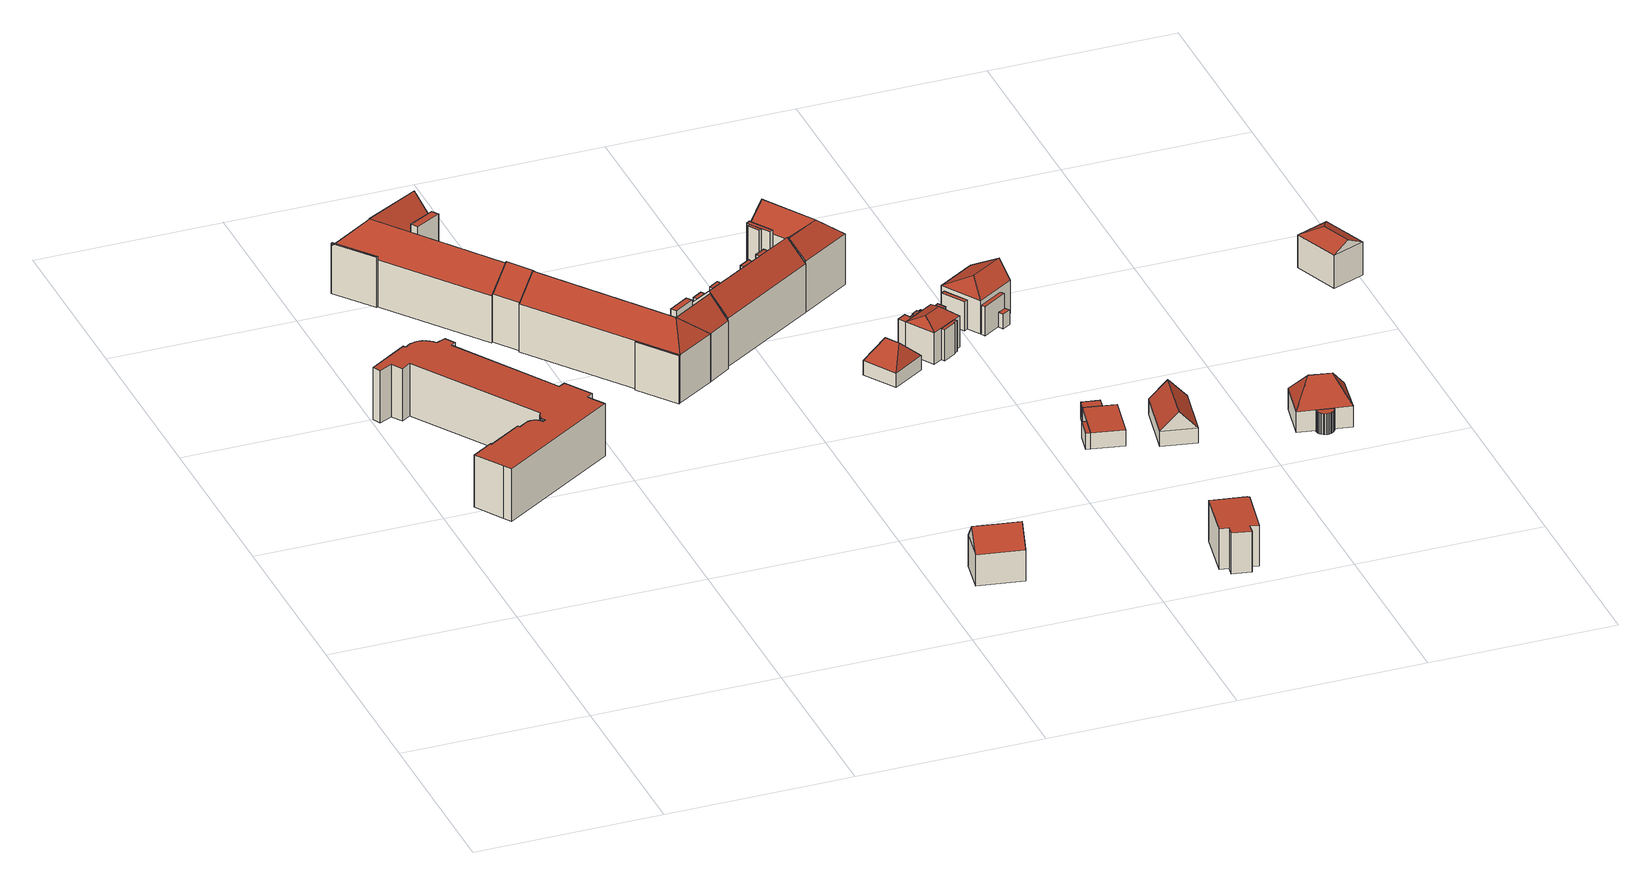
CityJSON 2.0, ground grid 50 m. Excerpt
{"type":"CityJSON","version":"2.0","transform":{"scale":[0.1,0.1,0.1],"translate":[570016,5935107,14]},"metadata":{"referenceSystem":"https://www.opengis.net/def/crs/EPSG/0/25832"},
"CityObjects":{
"building1":{"type":"Building","attributes":{"name":"Wurmsweg","Gemeindeschluessel":"02100123","function":"31001_1010","yearOfConstruction":1983,"roofType":"1000","measuredHeight":14.92,"storeysAboveGround":5},"address":[{"country":"Germany","locality":"Hamburg","thoroughfareNumber":"4","thoroughfareName":"Wurmsweg","postcode":"20535"}],"geometry":[{"type":"Solid","lod":"2","boundaries":[[[[0,1,2,3]],[[4,5,1,0]],[[6,7,5,4]],[[8,9,7,6]],[[10,11,9,8]],[[12,13,11,10]],[[14,15,13,12]],[[16,17,15,14]],[[18,19,17,16]],[[20,21,19,18]],[[22,23,21,20]],[[24,25,23,22]],[[26,27,25,24]],[[28,29,27,26]],[[30,31,29,28]],[[32,33,31,30]],[[34,35,33,32]],[[36,37,35,34]],[[38,39,37,36]],[[40,41,39,38]],[[42,43,41,40]],[[44,45,43,42]],[[46,47,45,44]],[[48,49,47,46]],[[50,51,49,48]],[[52,53,51,50]],[[54,55,53,52]],[[56,57,55,54]],[[58,59,57,56]],[[60,61,59,58]],[[62,63,61,60]],[[64,65,63,62]],[[66,67,65,64]],[[68,69,67,66]],[[70,71,69,68]],[[72,73,71,70]],[[74,75,73,72]],[[76,77,75,74]],[[78,79,77,76]],[[80,81,79,78]],[[82,83,81,80]],[[84,85,83,82]],[[86,87,85,84]],[[88,89,87,86]],[[90,91,89,88]],[[92,93,91,90]],[[94,95,93,92]],[[96,97,95,94]],[[98,99,97,96]],[[100,101,99,98]],[[102,103,101,100]],[[3,2,103,102]],[[100,98,96,94,92,90,88,86,84,82,80,78,76,74,72,70,68,66,64,62,60,58,56,54,52,50,48,46,44,42,40,38,36,34,32,30,28,26,24,22,20,18,16,14,12,10,8,6,4,0,3,102]],[[1,5,7,9,11,13,15,17,19,21,23,25,27,29,31,33,35,37,39,41,43,45,47,49,51,53,55,57,59,61,63,65,67,69,71,73,75,77,79,81,83,85,87,89,91,93,95,97,99,101,103,2]]]],"semantics":{"surfaces":[{"type":"WallSurface"},{"type":"RoofSurface","Flaechenneigung":"90","Flaechenrichtung":"0","Flaechengroesse":"1034.63378807805"},{"type":"GroundSurface"}],"values":[[0,0,0,0,0,0,0,0,0,0,0,0,0,0,0,0,0,0,0,0,0,0,0,0,0,0,0,0,0,0,0,0,0,0,0,0,0,0,0,0,0,0,0,0,0,0,0,0,0,0,0,0,1,2]]}}]},
"building2":{"type":"Building","attributes":{"name":"ChateauneufstraÃe","Gemeindeschluessel":"02100123","function":"31001_1010"},"children":["building2-1","building2-2","building2-3","building2-4","building2-5","building2-6","building2-7","building2-8","building2-9"]},
"building2-1":{"type":"BuildingPart","attributes":{"roofType":"1000","measuredHeight":15.78,"storeysAboveGround":4},"parents":["building2"],"geometry":[{"type":"Solid","lod":"2","boundaries":[[[[104,105,106,107]],[[108,109,105,104]],[[110,111,109,108]],[[107,106,111,110]],[[108,104,107,110]],[[105,109,111,106]]]],"semantics":{"surfaces":[{"type":"WallSurface"},{"type":"RoofSurface","Flaechenneigung":"90","Flaechenrichtung":"0","Flaechengroesse":"17.1906282831902"},{"type":"GroundSurface"}],"values":[[0,0,0,0,1,2]]}}]},
"building2-2":{"type":"BuildingPart","attributes":{"roofType":"5000","measuredHeight":19.56,"storeysAboveGround":4},"parents":["building2"],"geometry":[{"type":"Solid","lod":"2","boundaries":[[[[112,113,109,114]],[[115,116,113,112]],[[117,118,116,115]],[[114,109,118,117]],[[112,119,115]],[[117,120,114]],[[114,120,119,112]],[[115,119,120,117]],[[113,116,118,109]]]],"semantics":{"surfaces":[{"type":"WallSurface"},{"type":"RoofSurface","Flaechenneigung":"-47.4343483769294","Flaechenrichtung":"233.2680106161","Flaechengroesse":"50.129055260155"},{"type":"RoofSurface","Flaechenneigung":"41.8249261424443","Flaechenrichtung":"150.398249791742","Flaechengroesse":"110.983154593228"},{"type":"RoofSurface","Flaechenneigung":"41.8250505051037","Flaechenrichtung":"330.397909876949","Flaechengroesse":"116.628039777355"},{"type":"GroundSurface"}],"values":[[0,0,0,0,1,0,2,3,4]]}}]},
"building2-3":{"type":"BuildingPart","attributes":{"roofType":"5000","measuredHeight":19.67,"storeysAboveGround":4},"parents":["building2"],"geometry":[{"type":"Solid","lod":"2","boundaries":[[[[121,122,123,124]],[[125,126,122,121]],[[127,128,126,125]],[[124,123,128,127]],[[121,129,125]],[[127,130,124]],[[124,130,129,121]],[[125,129,130,127]],[[122,126,128,123]]]],"semantics":{"surfaces":[{"type":"WallSurface"},{"type":"RoofSurface","Flaechenneigung":"42.393264609451","Flaechenrichtung":"147.344198008997","Flaechengroesse":"50.5807859816224"},{"type":"RoofSurface","Flaechenneigung":"46.6269578106","Flaechenrichtung":"53.1253911536909","Flaechengroesse":"386.777953676517"},{"type":"RoofSurface","Flaechenneigung":"46.6216749452126","Flaechenrichtung":"232.796741769838","Flaechengroesse":"382.23848442397"},{"type":"GroundSurface"}],"values":[[0,0,0,0,1,0,2,3,4]]}}]},
"building2-4":{"type":"BuildingPart","attributes":{"roofType":"3100","measuredHeight":19.79,"storeysAboveGround":4},"parents":["building2"],"geometry":[{"type":"Solid","lod":"2","boundaries":[[[[131,132,133,134]],[[135,136,132,131]],[[124,123,136,135]],[[134,133,123,124]],[[131,137,135]],[[124,138,134]],[[134,138,137,131]],[[135,137,138,124]],[[132,136,123,133]]]],"semantics":{"surfaces":[{"type":"WallSurface"},{"type":"RoofSurface","Flaechenneigung":"45.5218486485198","Flaechenrichtung":"232.80490598008","Flaechengroesse":"68.6730892521094"},{"type":"RoofSurface","Flaechenneigung":"45.5210964683813","Flaechenrichtung":"53.1135116945911","Flaechengroesse":"68.6132882270434"},{"type":"GroundSurface"}],"values":[[0,0,0,0,0,0,1,2,3]]}}]},
"building2-5":{"type":"BuildingPart","attributes":{"roofType":"5000","measuredHeight":19.6,"storeysAboveGround":4},"parents":["building2"],"geometry":[{"type":"Solid","lod":"2","boundaries":[[[[139,140,141,142]],[[115,116,140,139]],[[143,136,116,115]],[[142,141,136,143]],[[139,144,115]],[[143,145,142]],[[142,145,144,139]],[[115,144,145,143]],[[140,116,136,141]]]],"semantics":{"surfaces":[{"type":"WallSurface"},{"type":"RoofSurface","Flaechenneigung":"41.6234116296071","Flaechenrichtung":"330.397654327043","Flaechengroesse":"56.2197134634247"},{"type":"RoofSurface","Flaechenneigung":"46.978633980315","Flaechenrichtung":"232.785478470683","Flaechengroesse":"383.974919021699"},{"type":"RoofSurface","Flaechenneigung":"46.9885133432774","Flaechenrichtung":"53.1177690282925","Flaechengroesse":"375.777211734051"},{"type":"GroundSurface"}],"values":[[0,0,0,0,1,0,2,3,4]]}}]},
"building2-6":{"type":"BuildingPart","attributes":{"roofType":"5000","measuredHeight":19.67,"storeysAboveGround":4},"parents":["building2"],"geometry":[{"type":"Solid","lod":"2","boundaries":[[[[121,122,146,147]],[[148,149,122,121]],[[150,151,149,148]],[[147,146,151,150]],[[121,129,148]],[[150,152,147]],[[147,152,129,121]],[[148,129,152,150]],[[122,149,151,146]]]],"semantics":{"surfaces":[{"type":"WallSurface"},{"type":"RoofSurface","Flaechenneigung":"-46.158810548332","Flaechenrichtung":"233.268010616692","Flaechengroesse":"47.4879876227388"},{"type":"RoofSurface","Flaechenneigung":"42.378771888751","Flaechenrichtung":"147.35563935756","Flaechengroesse":"86.7213051112946"},{"type":"RoofSurface","Flaechenneigung":"42.3785274942044","Flaechenrichtung":"327.367449596732","Flaechengroesse":"89.8816156002438"},{"type":"GroundSurface"}],"values":[[0,0,0,0,1,0,2,3,4]]}}]},
"building2-7":{"type":"BuildingPart","attributes":{"roofType":"1000","measuredHeight":14.31,"storeysAboveGround":4},"parents":["building2"],"geometry":[{"type":"Solid","lod":"2","boundaries":[[[[153,154,155,156]],[[157,158,154,153]],[[159,140,158,157]],[[156,155,140,159]],[[157,153,156,159]],[[154,158,140,155]]]],"semantics":{"surfaces":[{"type":"WallSurface"},{"type":"RoofSurface","Flaechenneigung":"90","Flaechenrichtung":"0","Flaechengroesse":"6.60232676175554"},{"type":"GroundSurface"}],"values":[[0,0,0,0,1,2]]}}]},
"building2-8":{"type":"BuildingPart","attributes":{"roofType":"1000","measuredHeight":13.68,"storeysAboveGround":4},"parents":["building2"],"geometry":[{"type":"Solid","lod":"2","boundaries":[[[[160,161,126,125]],[[162,163,161,160]],[[164,165,163,162]],[[125,126,165,164]],[[162,160,125,164]],[[161,163,165,126]]]],"semantics":{"surfaces":[{"type":"WallSurface"},{"type":"RoofSurface","Flaechenneigung":"90","Flaechenrichtung":"0","Flaechengroesse":"6.38553341414445"},{"type":"GroundSurface"}],"values":[[0,0,0,0,1,2]]}}]},
"building2-9":{"type":"BuildingPart","attributes":{"roofType":"1000","measuredHeight":15.84,"storeysAboveGround":4},"parents":["building2"],"geometry":[{"type":"Solid","lod":"2","boundaries":[[[[166,167,168,169]],[[170,171,167,166]],[[172,151,171,170]],[[169,168,151,172]],[[170,166,169,172]],[[167,171,151,168]]]],"semantics":{"surfaces":[{"type":"WallSurface"},{"type":"RoofSurface","Flaechenneigung":"90","Flaechenrichtung":"0","Flaechengroesse":"11.9499581418187"},{"type":"GroundSurface"}],"values":[[0,0,0,0,1,2]]}}]},
"building3":{"type":"Building","attributes":{"name":"Sievekingsallee","Gemeindeschluessel":"02100123","function":"31001_1010","yearOfConstruction":1957,"roofType":"3100","measuredHeight":14.2,"storeysAboveGround":1},"geometry":[{"type":"Solid","lod":"2","boundaries":[[[[173,174,175,176]],[[177,178,174,173]],[[179,180,178,177]],[[176,175,180,179]],[[173,181,177]],[[179,182,176]],[[176,182,181,173]],[[177,181,182,179]],[[174,178,180,175]]]],"semantics":{"surfaces":[{"type":"WallSurface"},{"type":"RoofSurface","Flaechenneigung":"41.9484259475553","Flaechenrichtung":"10.3082470819162","Flaechengroesse":"89.0439274367041"},{"type":"RoofSurface","Flaechenneigung":"41.9482804059703","Flaechenrichtung":"190.305980031407","Flaechengroesse":"89.0432865632907"},{"type":"GroundSurface"}],"values":[[0,0,0,0,0,0,1,2,3]]}}]},
"building4":{"type":"Building","attributes":{"name":"Quellenweg","Gemeindeschluessel":"02100123","function":"31001_1010"},"children":["building4-1","building4-2","building4-3","building4-4","building4-5","building4-6","building4-7","building4-8"]},
"building4-1":{"type":"BuildingPart","attributes":{"roofType":"3100","measuredHeight":19.33,"storeysAboveGround":4},"parents":["building4"],"geometry":[{"type":"Solid","lod":"2","boundaries":[[[[183,184,185,186]],[[187,188,184,183]],[[189,190,188,187]],[[186,185,190,189]],[[183,191,187]],[[189,192,186]],[[186,192,191,183]],[[187,191,192,189]],[[184,188,190,185]]]],"semantics":{"surfaces":[{"type":"WallSurface"},{"type":"RoofSurface","Flaechenneigung":"45.7545717433978","Flaechenrichtung":"327.880426273543","Flaechengroesse":"254.815733179457"},{"type":"RoofSurface","Flaechenneigung":"45.7557249432248","Flaechenrichtung":"147.523682326531","Flaechengroesse":"254.795819481211"},{"type":"GroundSurface"}],"values":[[0,0,0,0,0,0,1,2,3]]}}]},
"building4-2":{"type":"BuildingPart","attributes":{"roofType":"5000","measuredHeight":19.31,"storeysAboveGround":4},"parents":["building4"],"geometry":[{"type":"Solid","lod":"2","boundaries":[[[[193,194,195,196]],[[197,198,194,193]],[[199,188,198,197]],[[196,195,188,199]],[[193,200,197]],[[199,201,196]],[[196,201,200,193]],[[197,200,201,199]],[[194,198,188,195]]]],"semantics":{"surfaces":[{"type":"WallSurface"},{"type":"RoofSurface","Flaechenneigung":"47.3446036416336","Flaechenrichtung":"57.3507753203588","Flaechengroesse":"36.5956053794098"},{"type":"RoofSurface","Flaechenneigung":"46.3270367459868","Flaechenrichtung":"327.362280320937","Flaechengroesse":"96.1128545061996"},{"type":"RoofSurface","Flaechenneigung":"46.3270571059074","Flaechenrichtung":"147.349577859068","Flaechengroesse":"96.1185242552429"},{"type":"GroundSurface"}],"values":[[0,0,0,0,1,0,2,3,4]]}}]},
"building4-3":{"type":"BuildingPart","attributes":{"roofType":"5000","measuredHeight":19.31,"storeysAboveGround":4},"parents":["building4"],"geometry":[{"type":"Solid","lod":"2","boundaries":[[[[193,194,202,203]],[[204,205,194,193]],[[206,207,205,204]],[[203,202,207,206]],[[193,200,204]],[[206,208,203]],[[203,208,200,193]],[[204,200,208,206]],[[194,205,207,202]]]],"semantics":{"surfaces":[{"type":"WallSurface"},{"type":"RoofSurface","Flaechenneigung":"-46.322348211616","Flaechenrichtung":"147.366571208243","Flaechengroesse":"37.219447258933"},{"type":"RoofSurface","Flaechenneigung":"47.3433084413747","Flaechenrichtung":"57.3517989085451","Flaechengroesse":"98.6190229507957"},{"type":"RoofSurface","Flaechenneigung":"47.3433434199525","Flaechenrichtung":"237.353205586799","Flaechengroesse":"98.6023036882801"},{"type":"GroundSurface"}],"values":[[0,0,0,0,1,0,2,3,4]]}}]},
"building4-4":{"type":"BuildingPart","attributes":{"roofType":"1000","measuredHeight":13.76,"storeysAboveGround":4},"parents":["building4"],"geometry":[{"type":"Solid","lod":"2","boundaries":[[[[209,210,211,212]],[[213,214,210,209]],[[215,216,214,213]],[[212,211,216,215]],[[213,209,212,215]],[[210,214,216,211]]]],"semantics":{"surfaces":[{"type":"WallSurface"},{"type":"RoofSurface","Flaechenneigung":"90","Flaechenrichtung":"0","Flaechengroesse":"4.0376325006325"},{"type":"GroundSurface"}],"values":[[0,0,0,0,1,2]]}}]},
"building4-5":{"type":"BuildingPart","attributes":{"roofType":"1000","measuredHeight":13.8,"storeysAboveGround":4},"parents":["building4"],"geometry":[{"type":"Solid","lod":"2","boundaries":[[[[217,218,219,220]],[[221,222,218,217]],[[223,224,222,221]],[[220,219,224,223]],[[221,217,220,223]],[[218,222,224,219]]]],"semantics":{"surfaces":[{"type":"WallSurface"},{"type":"RoofSurface","Flaechenneigung":"90","Flaechenrichtung":"0","Flaechengroesse":"3.89806249822257"},{"type":"GroundSurface"}],"values":[[0,0,0,0,1,2]]}}]},
"building4-6":{"type":"BuildingPart","attributes":{"roofType":"1000","measuredHeight":13.65,"storeysAboveGround":4},"parents":["building4"],"geometry":[{"type":"Solid","lod":"2","boundaries":[[[[225,226,227,228]],[[229,230,226,225]],[[231,232,230,229]],[[228,227,232,231]],[[229,225,228,231]],[[226,230,232,227]]]],"semantics":{"surfaces":[{"type":"WallSurface"},{"type":"RoofSurface","Flaechenneigung":"90","Flaechenrichtung":"0","Flaechengroesse":"3.96143499788135"},{"type":"GroundSurface"}],"values":[[0,0,0,0,1,2]]}}]},
"building4-7":{"type":"BuildingPart","attributes":{"roofType":"1000","measuredHeight":13.77,"storeysAboveGround":4},"parents":["building4"],"geometry":[{"type":"Solid","lod":"2","boundaries":[[[[233,234,235,236]],[[237,238,234,233]],[[239,240,238,237]],[[236,235,240,239]],[[237,233,236,239]],[[234,238,240,235]]]],"semantics":{"surfaces":[{"type":"WallSurface"},{"type":"RoofSurface","Flaechenneigung":"90","Flaechenrichtung":"0","Flaechengroesse":"3.7490988983932"},{"type":"GroundSurface"}],"values":[[0,0,0,0,1,2]]}}]},
"building4-8":{"type":"BuildingPart","attributes":{"roofType":"1000","measuredHeight":15.59,"storeysAboveGround":4},"parents":["building4"],"geometry":[{"type":"Solid","lod":"2","boundaries":[[[[241,207,242,243]],[[244,245,207,241]],[[246,247,245,244]],[[248,249,247,246]],[[250,251,249,248]],[[252,253,251,250]],[[254,255,253,252]],[[248,249,255,254]],[[243,242,249,248]],[[254,252,250,248,246,244,241,243,248]],[[207,245,247,249,251,253,255,249,242]]]],"semantics":{"surfaces":[{"type":"WallSurface"},{"type":"RoofSurface","Flaechenneigung":"90","Flaechenrichtung":"0","Flaechengroesse":"11.4060481685627"},{"type":"GroundSurface"}],"values":[[0,0,0,0,0,0,0,0,0,1,2]]}}]},
"building5":{"type":"Building","attributes":{"name":"Quellenweg","Gemeindeschluessel":"02100123","function":"31001_1010","yearOfConstruction":1978,"roofType":"3200","measuredHeight":9.27,"storeysAboveGround":1},"address":[{"country":"Germany","locality":"Hamburg","thoroughfareNumber":"4","thoroughfareName":"Quellenweg","postcode":"20535"}],"geometry":[{"type":"Solid","lod":"2","boundaries":[[[[256,257,258,259]],[[260,261,257,256]],[[262,263,261,260]],[[259,258,263,262]],[[256,264,260]],[[262,265,259]],[[259,265,264,256]],[[260,264,265,262]],[[257,261,263,258]]]],"semantics":{"surfaces":[{"type":"WallSurface"},{"type":"RoofSurface","Flaechenneigung":"29.4987448532184","Flaechenrichtung":"147.255134230728","Flaechengroesse":"30.302160257066"},{"type":"RoofSurface","Flaechenneigung":"29.4987448607226","Flaechenrichtung":"327.255134257956","Flaechengroesse":"30.3021602575411"},{"type":"RoofSurface","Flaechenneigung":"45.4761452269539","Flaechenrichtung":"57.2606750914341","Flaechengroesse":"52.2796063299953"},{"type":"RoofSurface","Flaechenneigung":"45.4761452171603","Flaechenrichtung":"237.26067510403","Flaechengroesse":"52.2796063284428"},{"type":"GroundSurface"}],"values":[[0,0,0,0,1,2,3,4,5]]}}]},
"building6":{"type":"Building","attributes":{"name":"Sievekingsallee","Gemeindeschluessel":"02100123","function":"31001_1010","yearOfConstruction":1948,"roofType":"1000","measuredHeight":11.55,"storeysAboveGround":2},"address":[{"country":"Germany","locality":"Hamburg","thoroughfareNumber":"80","thoroughfareName":"Sievekingsallee","postcode":"20535"}],"geometry":[{"type":"Solid","lod":"2","boundaries":[[[[266,267,268,269]],[[270,271,267,266]],[[272,273,271,270]],[[274,275,273,272]],[[276,277,275,274]],[[278,279,277,276]],[[280,281,279,278]],[[282,283,281,280]],[[269,268,283,282]],[[280,278,276,274,272,270,266,269,282]],[[267,271,273,275,277,279,281,283,268]]]],"semantics":{"surfaces":[{"type":"WallSurface"},{"type":"RoofSurface","Flaechenneigung":"90","Flaechenrichtung":"0","Flaechengroesse":"152.018142000472"},{"type":"GroundSurface"}],"values":[[0,0,0,0,0,0,0,0,0,1,2]]}}]},
"building7":{"type":"Building","attributes":{"name":"Quellenweg","Gemeindeschluessel":"02100123","function":"31001_1010"},"children":["building7-1","building7-2","building7-3","building7-4"]},
"building7-1":{"type":"BuildingPart","attributes":{"roofType":"3200","measuredHeight":11.08,"storeysAboveGround":2},"parents":["building7"],"geometry":[{"type":"Solid","lod":"2","boundaries":[[[[284,285,286,287]],[[288,289,285,284]],[[290,291,289,288]],[[287,286,291,290]],[[284,292,288]],[[290,293,287]],[[287,293,292,284]],[[288,292,293,290]],[[285,289,291,286]]]],"semantics":{"surfaces":[{"type":"WallSurface"},{"type":"RoofSurface","Flaechenneigung":"48.1172579004708","Flaechenrichtung":"238.010561000316","Flaechengroesse":"14.5813490715471"},{"type":"RoofSurface","Flaechenneigung":"48.1178436906875","Flaechenrichtung":"58.0110739892156","Flaechengroesse":"14.5872795170194"},{"type":"RoofSurface","Flaechenneigung":"63.5874476562769","Flaechenrichtung":"148.012971117734","Flaechengroesse":"38.8452233771349"},{"type":"RoofSurface","Flaechenneigung":"63.5871719105211","Flaechenrichtung":"327.999843289465","Flaechengroesse":"38.8454194927789"},{"type":"GroundSurface"}],"values":[[0,0,0,0,1,2,3,4,5]]}}]},
"building7-2":{"type":"BuildingPart","attributes":{"roofType":"1000","measuredHeight":8.88,"storeysAboveGround":2},"parents":["building7"],"geometry":[{"type":"Solid","lod":"2","boundaries":[[[[294,295,296,297]],[[298,299,295,294]],[[300,301,299,298]],[[297,296,301,300]],[[298,294,297,300]],[[295,299,301,296]]]],"semantics":{"surfaces":[{"type":"WallSurface"},{"type":"RoofSurface","Flaechenneigung":"90","Flaechenrichtung":"0","Flaechengroesse":"3.2420889717499"},{"type":"GroundSurface"}],"values":[[0,0,0,0,1,2]]}}]},
"building7-3":{"type":"BuildingPart","attributes":{"roofType":"1000","measuredHeight":8.88,"storeysAboveGround":2},"parents":["building7"],"geometry":[{"type":"Solid","lod":"2","boundaries":[[[[302,303,304,305]],[[306,307,303,302]],[[308,309,307,306]],[[310,311,309,308]],[[312,313,311,310]],[[305,304,313,312]],[[310,308,306,302,305,312]],[[303,307,309,311,313,304]]]],"semantics":{"surfaces":[{"type":"WallSurface"},{"type":"RoofSurface","Flaechenneigung":"90","Flaechenrichtung":"0","Flaechengroesse":"5.58617954089441"},{"type":"GroundSurface"}],"values":[[0,0,0,0,0,0,1,2]]}}]},
"building7-4":{"type":"BuildingPart","attributes":{"roofType":"1000","measuredHeight":8.88,"storeysAboveGround":2},"parents":["building7"],"geometry":[{"type":"Solid","lod":"2","boundaries":[[[[314,315,289,288]],[[316,317,315,314]],[[318,319,317,316]],[[320,321,319,318]],[[322,323,321,320]],[[324,325,323,322]],[[326,327,325,324]],[[328,329,327,326]],[[330,331,329,328]],[[288,289,331,330]],[[328,326,324,322,320,318,316,314,288,330]],[[315,317,319,321,323,325,327,329,331,289]]]],"semantics":{"surfaces":[{"type":"WallSurface"},{"type":"RoofSurface","Flaechenneigung":"90","Flaechenrichtung":"0","Flaechengroesse":"8.95156118875041"},{"type":"GroundSurface"}],"values":[[0,0,0,0,0,0,0,0,0,0,1,2]]}}]},
"building8":{"type":"Building","attributes":{"name":"Sievekingsallee","Gemeindeschluessel":"02100123","function":"31001_1010"},"children":["building8-1","building8-2","building8-3"]},
"building8-1":{"type":"BuildingPart","attributes":{"roofType":"1000","measuredHeight":4.61,"storeysAboveGround":1},"parents":["building8"],"geometry":[{"type":"Solid","lod":"2","boundaries":[[[[332,333,334,335]],[[336,337,333,332]],[[338,339,337,336]],[[335,334,339,338]],[[336,332,335,338]],[[333,337,339,334]]]],"semantics":{"surfaces":[{"type":"WallSurface"},{"type":"RoofSurface","Flaechenneigung":"90","Flaechenrichtung":"0","Flaechengroesse":"13.0051275310227"},{"type":"GroundSurface"}],"values":[[0,0,0,0,1,2]]}}]},
"building8-2":{"type":"BuildingPart","attributes":{"roofType":"1000","measuredHeight":4.61,"storeysAboveGround":1},"parents":["building8"],"geometry":[{"type":"Solid","lod":"2","boundaries":[[[[340,341,342,343]],[[344,345,341,340]],[[336,337,345,344]],[[343,342,337,336]],[[344,340,343,336]],[[341,345,337,342]]]],"semantics":{"surfaces":[{"type":"WallSurface"},{"type":"RoofSurface","Flaechenneigung":"90","Flaechenrichtung":"0","Flaechengroesse":"106.440059621804"},{"type":"GroundSurface"}],"values":[[0,0,0,0,1,2]]}}]},
"building8-3":{"type":"BuildingPart","attributes":{"roofType":"1000","measuredHeight":4.61,"storeysAboveGround":1},"parents":["building8"],"geometry":[{"type":"Solid","lod":"2","boundaries":[[[[346,347,345,344]],[[348,349,347,346]],[[350,351,349,348]],[[344,345,351,350]],[[348,346,344,350]],[[347,349,351,345]]]],"semantics":{"surfaces":[{"type":"WallSurface"},{"type":"RoofSurface","Flaechenneigung":"90","Flaechenrichtung":"0","Flaechengroesse":"7.42042485755369"},{"type":"GroundSurface"}],"values":[[0,0,0,0,1,2]]}}]},
"building9":{"type":"Building","attributes":{"name":"Quellenweg","Gemeindeschluessel":"02100123","function":"31001_1010"},"children":["building9-1","building9-2","building9-3","building9-4","building9-5"]},
"building9-1":{"type":"BuildingPart","attributes":{"roofType":"1000","measuredHeight":8.27,"storeysAboveGround":2},"parents":["building9"],"geometry":[{"type":"Solid","lod":"2","boundaries":[[[[352,353,354,355]],[[356,357,353,352]],[[358,359,357,356]],[[355,354,359,358]],[[356,352,355,358]],[[353,357,359,354]]]],"semantics":{"surfaces":[{"type":"WallSurface"},{"type":"RoofSurface","Flaechenneigung":"90","Flaechenrichtung":"0","Flaechengroesse":"8.3844305736087"},{"type":"GroundSurface"}],"values":[[0,0,0,0,1,2]]}}]},
"building9-2":{"type":"BuildingPart","attributes":{"roofType":"3200","measuredHeight":12.06,"storeysAboveGround":2},"parents":["building9"],"geometry":[{"type":"Solid","lod":"2","boundaries":[[[[360,361,362,363]],[[364,365,361,360]],[[366,367,365,364]],[[363,362,367,366]],[[360,368,364]],[[366,369,363]],[[363,369,368,360]],[[364,368,369,366]],[[361,365,367,362]]]],"semantics":{"surfaces":[{"type":"WallSurface"},{"type":"RoofSurface","Flaechenneigung":"64.5606449100389","Flaechenrichtung":"237.931345991624","Flaechengroesse":"35.5069280893421"},{"type":"RoofSurface","Flaechenneigung":"-55.0208108690989","Flaechenrichtung":"57.3370428768631","Flaechengroesse":"26.5773886832251"},{"type":"RoofSurface","Flaechenneigung":"67.4040575695204","Flaechenrichtung":"147.388295588495","Flaechengroesse":"73.9815392342691"},{"type":"RoofSurface","Flaechenneigung":"67.40419259914","Flaechenrichtung":"327.419610788968","Flaechengroesse":"73.5699125884274"},{"type":"GroundSurface"}],"values":[[0,0,0,0,1,2,3,4,5]]}}]},
"building9-3":{"type":"BuildingPart","attributes":{"roofType":"1000","measuredHeight":8.27,"storeysAboveGround":2},"parents":["building9"],"geometry":[{"type":"Solid","lod":"2","boundaries":[[[[370,361,371,372]],[[373,374,361,370]],[[375,376,374,373]],[[372,371,376,375]],[[373,370,372,375]],[[361,374,376,371]]]],"semantics":{"surfaces":[{"type":"WallSurface"},{"type":"RoofSurface","Flaechenneigung":"90","Flaechenrichtung":"0","Flaechengroesse":"10.713124863602"},{"type":"GroundSurface"}],"values":[[0,0,0,0,1,2]]}}]},
"building9-4":{"type":"BuildingPart","attributes":{"roofType":"1000","measuredHeight":4.26,"storeysAboveGround":2},"parents":["building9"],"geometry":[{"type":"Solid","lod":"2","boundaries":[[[[377,378,376,379]],[[380,381,378,377]],[[382,383,381,380]],[[379,376,383,382]],[[380,377,379,382]],[[378,381,383,376]]]],"semantics":{"surfaces":[{"type":"WallSurface"},{"type":"RoofSurface","Flaechenneigung":"90","Flaechenrichtung":"0","Flaechengroesse":"4.15782762540408"},{"type":"GroundSurface"}],"values":[[0,0,0,0,1,2]]}}]},
"building9-5":{"type":"BuildingPart","attributes":{"roofType":"1000","measuredHeight":8.27,"storeysAboveGround":2},"parents":["building9"],"geometry":[{"type":"Solid","lod":"2","boundaries":[[[[384,385,386,387]],[[388,389,385,384]],[[387,386,389,388]],[[384,387,388]],[[385,389,386]]]],"semantics":{"surfaces":[{"type":"WallSurface"},{"type":"RoofSurface","Flaechenneigung":"90","Flaechenrichtung":"0","Flaechengroesse":"1.40725950077891"},{"type":"GroundSurface"}],"values":[[0,0,0,1,2]]}}]},
"building10":{"type":"Building","attributes":{"name":"Sievekingsallee","Gemeindeschluessel":"02100123","function":"31001_1010","yearOfConstruction":1948,"roofType":"3100","measuredHeight":9.3,"storeysAboveGround":1},"address":[{"country":"Germany","locality":"Hamburg","thoroughfareNumber":"83","thoroughfareName":"Sievekingsallee","postcode":"20535"}],"geometry":[{"type":"Solid","lod":"2","boundaries":[[[[390,391,392,393]],[[394,395,391,390]],[[396,397,395,394]],[[393,392,397,396]],[[390,398,394]],[[396,399,393]],[[393,399,398,390]],[[394,398,399,396]],[[391,395,397,392]]]],"semantics":{"surfaces":[{"type":"WallSurface"},{"type":"RoofSurface","Flaechenneigung":"43.8008965899865","Flaechenrichtung":"100.980676807536","Flaechengroesse":"107.98841928286"},{"type":"RoofSurface","Flaechenneigung":"43.8007934361949","Flaechenrichtung":"280.972047860143","Flaechengroesse":"107.981753545723"},{"type":"GroundSurface"}],"values":[[0,0,0,0,0,0,1,2,3]]}}]},
"building11":{"type":"Building","attributes":{"name":"Sievekingsallee","Gemeindeschluessel":"02100123","function":"31001_1010"},"children":["building11-1","building11-2","building11-3","building11-4"]},
"building11-1":{"type":"BuildingPart","attributes":{"roofType":"3200","measuredHeight":12.42,"storeysAboveGround":1},"parents":["building11"],"geometry":[{"type":"Solid","lod":"2","boundaries":[[[[400,401,402,403]],[[404,405,401,400]],[[406,407,405,404]],[[403,402,407,406]],[[400,408,404]],[[406,409,403]],[[403,409,408,400]],[[404,408,409,406]],[[401,405,407,402]]]],"semantics":{"surfaces":[{"type":"WallSurface"},{"type":"RoofSurface","Flaechenneigung":"31.118044300179","Flaechenrichtung":"100.537333808341","Flaechengroesse":"43.6459661509158"},{"type":"RoofSurface","Flaechenneigung":"31.1181254464241","Flaechenrichtung":"280.483536630625","Flaechengroesse":"43.5286733032251"},{"type":"RoofSurface","Flaechenneigung":"40.6206318590677","Flaechenrichtung":"10.4520135646298","Flaechengroesse":"87.7885563696702"},{"type":"RoofSurface","Flaechenneigung":"40.6205334902307","Flaechenrichtung":"190.538372111533","Flaechengroesse":"87.7423765853225"},{"type":"GroundSurface"}],"values":[[0,0,0,0,1,2,3,4,5]]}}]},
"building11-2":{"type":"BuildingPart","attributes":{"roofType":"1000","measuredHeight":5.86,"storeysAboveGround":1},"parents":["building11"],"geometry":[{"type":"Solid","lod":"2","boundaries":[[[[410,411,412,413]],[[414,415,411,410]],[[416,417,415,414]],[[413,412,417,416]],[[414,410,413,416]],[[411,415,417,412]]]],"semantics":{"surfaces":[{"type":"WallSurface"},{"type":"RoofSurface","Flaechenneigung":"90","Flaechenrichtung":"0","Flaechengroesse":"20.4425013774299"},{"type":"GroundSurface"}],"values":[[0,0,0,0,1,2]]}}]},
"building11-3":{"type":"BuildingPart","attributes":{"roofType":"1000","measuredHeight":5.29,"storeysAboveGround":1},"parents":["building11"],"geometry":[{"type":"Solid","lod":"2","boundaries":[[[[418,419,420,421]],[[422,423,419,418]],[[424,417,423,422]],[[421,420,417,424]],[[422,418,421,424]],[[419,423,417,420]]]],"semantics":{"surfaces":[{"type":"WallSurface"},{"type":"RoofSurface","Flaechenneigung":"90","Flaechenrichtung":"0","Flaechengroesse":"5.36795468363098"},{"type":"GroundSurface"}],"values":[[0,0,0,0,1,2]]}}]},
"building11-4":{"type":"BuildingPart","attributes":{"roofType":"1000","measuredHeight":5.83,"storeysAboveGround":1},"parents":["building11"],"geometry":[{"type":"Solid","lod":"2","boundaries":[[[[425,426,427,428]],[[429,430,426,425]],[[431,432,430,429]],[[433,434,432,431]],[[435,436,434,433]],[[437,438,436,435]],[[439,440,438,437]],[[441,442,440,439]],[[443,444,442,441]],[[445,446,444,443]],[[447,448,446,445]],[[449,450,448,447]],[[451,452,450,449]],[[453,454,452,451]],[[455,456,454,453]],[[457,458,456,455]],[[459,460,458,457]],[[461,462,460,459]],[[428,427,462,461]],[[459,457,455,453,451,449,447,445,443,441,439,437,435,433,431,429,425,428,461]],[[426,430,432,434,436,438,440,442,444,446,448,450,452,454,456,458,460,462,427]]]],"semantics":{"surfaces":[{"type":"WallSurface"},{"type":"RoofSurface","Flaechenneigung":"90","Flaechenrichtung":"0","Flaechengroesse":"8.61605457677719"},{"type":"GroundSurface"}],"values":[[0,0,0,0,0,0,0,0,0,0,0,0,0,0,0,0,0,0,0,1,2]]}}]},
"building12":{"type":"Building","attributes":{"name":"Caspar-Voght-StraÃe","Gemeindeschluessel":"02100123","function":"31001_1010","yearOfConstruction":1968,"roofType":"5000","measuredHeight":11.79,"storeysAboveGround":2},"address":[{"country":"Germany","locality":"Hamburg","thoroughfareNumber":"53","thoroughfareName":"Caspar-Voght-Straße","postcode":"20535"}],"geometry":[{"type":"Solid","lod":"2","boundaries":[[[[463,464,465,466]],[[467,468,464,463]],[[469,470,468,467]],[[466,465,470,469]],[[463,471,467]],[[469,472,466]],[[466,472,471,463]],[[467,471,472,469]],[[464,468,470,465]]]],"semantics":{"surfaces":[{"type":"WallSurface"},{"type":"RoofSurface","Flaechenneigung":"61.2826477219716","Flaechenrichtung":"338.755172202836","Flaechengroesse":"23.4322573977211"},{"type":"RoofSurface","Flaechenneigung":"63.0332979185088","Flaechenrichtung":"248.718841239657","Flaechengroesse":"57.86774426992"},{"type":"RoofSurface","Flaechenneigung":"63.0331587485337","Flaechenrichtung":"68.6918832016195","Flaechengroesse":"57.8415161533717"},{"type":"GroundSurface"}],"values":[[0,0,0,0,1,0,2,3,4]]}}]}
},
"vertices":[
[309,1119,152],[309,1119,3],[311,1116,3],[311,1116,152],[307,1123,152],[307,1123,3],[305,1127,152],[305,1127,3],[305,1131,152],[305,1131,3],[305,1135,152],[305,1135,3],[305,1139,152],[305,1139,3],[307,1143,152],[307,1143,3],[309,1147,152],[309,1147,3],[311,1150,152],[311,1150,3],[97,1483,152],[97,1483,3],[72,1467,152],[72,1467,3],[53,1495,152],[53,1495,3],[18,1477,152],[18,1477,3],[7,1499,152],[7,1499,3],[112,1566,152],[112,1566,3],[116,1560,152],[116,1560,3],[132,1571,152],[132,1571,3],[138,1573,152],[138,1573,3],[145,1575,152],[145,1575,3],[151,1576,152],[151,1576,3],[157,1576,152],[157,1576,3],[164,1574,152],[164,1574,3],[173,1571,152],[173,1571,3],[181,1566,152],[181,1566,3],[188,1560,152],[188,1560,3],[195,1553,152],[195,1553,3],[220,1563,152],[220,1563,3],[237,1536,152],[237,1536,3],[224,1528,152],[224,1528,3],[400,1252,152],[400,1252,3],[417,1262,152],[417,1262,3],[463,1191,152],[463,1191,3],[446,1180,152],[446,1180,3],[475,1135,152],[475,1135,3],[151,928,152],[151,928,3],[138,948,152],[138,948,3],[90,1024,152],[90,1024,3],[146,1060,152],[146,1060,3],[148,1056,152],[148,1056,3],[238,1114,152],[238,1114,3],[242,1108,152],[242,1108,3],[265,1124,152],[265,1124,3],[270,1125,152],[270,1125,3],[275,1126,152],[275,1126,3],[279,1126,152],[279,1126,3],[284,1126,152],[284,1126,3],[289,1124,152],[289,1124,3],[293,1122,152],[293,1122,3],[297,1119,152],[297,1119,3],[301,1115,152],[301,1115,3],[303,1111,152],[303,1111,3],
[330,2081,163],[330,2081,5],[341,2062,5],[341,2062,163],[399,2120,163],[399,2120,5],[410,2101,163],[410,2101,5],
[314,2071,139],[314,2071,5],[399,2120,139],[248,2160,139],[248,2160,5],[345,2215,139],[345,2215,5],[222,2083,201],[372,2167,201],
[840,1367,142],[840,1367,5],[557,1746,5],[557,1746,142],[735,1300,142],[735,1300,5],[454,1667,142],[454,1667,5],[754,1377,202],[505,1707,202],
[410,1733,142],[410,1733,5],[458,1671,5],[458,1671,142],[510,1809,142],[510,1809,5],[460,1771,203],[507,1708,203],
[129,2093,139],[129,2093,5],[406,1730,5],[406,1730,139],[510,1809,139],[222,2082,201],[458,1769,201],
[902,1407,5],[902,1407,142],[774,1455,142],[774,1455,5],[843,1499,142],[843,1499,5],[872,1453,202],
[204,1987,148],[204,1987,5],[208,1990,5],[208,1990,148],[125,2090,148],[125,2090,5],[129,2093,148],
[731,1297,142],[731,1297,5],[654,1397,142],[654,1397,5],[658,1400,142],[658,1400,5],
[779,1480,163],[779,1480,5],[789,1464,5],[789,1464,163],[833,1514,163],[833,1514,5],[843,1499,163],
[1225,272,115],[1225,272,26],[1103,294,26],[1103,294,115],[1208,178,115],[1208,178,26],[1086,200,115],[1086,200,26],[1217,225,168],[1094,247,168],
[1111,1674,150],[1111,1674,12],[839,1504,12],[839,1504,150],[1171,1579,150],[1171,1579,12],[902,1407,150],[902,1407,12],[1141,1626,206],[870,1455,206],
[1253,1753,157],[1253,1753,12],[1116,1665,12],[1116,1665,157],[1308,1667,157],[1308,1667,12],[1171,1579,157],[1236,1681,205],[1144,1622,205],
[1193,1847,12],[1193,1847,157],[1164,1696,157],[1164,1696,12],[1104,1790,157],[1104,1790,12],[1148,1819,205],
[1019,1630,150],[1019,1630,12],[1025,1621,12],[1025,1621,150],[1048,1649,150],[1048,1649,12],[1054,1638,150],[1054,1638,12],
[1073,1664,150],[1073,1664,12],[1079,1654,12],[1079,1654,150],[1101,1682,150],[1101,1682,12],[1107,1672,150],[1107,1672,12],
[913,1564,149],[913,1564,12],[919,1554,12],[919,1554,149],[940,1582,149],[940,1582,12],[947,1571,149],[947,1571,12],
[858,1531,150],[858,1531,12],[865,1520,12],[865,1520,150],[884,1547,150],[884,1547,12],[891,1537,150],[891,1537,12],
[1104,1790,168],[1095,1784,12],[1095,1784,168],[1143,1730,168],[1143,1730,12],[1133,1724,168],[1133,1724,12],[1100,1776,168],[1100,1776,12],[1119,1746,168],[1119,1746,12],[1111,1740,168],[1111,1740,12],[1092,1770,168],[1092,1770,12],
[1332,1211,61],[1332,1211,20],[1278,1296,20],[1278,1296,61],[1245,1155,61],[1245,1155,20],[1191,1240,61],[1191,1240,20],[1273,1207,112],[1250,1243,112],
[1690,43,149],[1690,43,33],[1685,19,33],[1685,19,149],[1665,48,149],[1665,48,33],[1690,184,149],[1690,184,33],[1784,167,149],[1784,167,33],[1789,163,149],[1789,163,33],[1763,29,149],[1763,29,33],[1740,34,149],[1740,34,33],[1736,9,149],[1736,9,33],
[1372,1228,107],[1372,1228,18],[1460,1282,18],[1460,1282,107],[1326,1303,107],[1326,1303,18],[1413,1358,107],[1413,1358,18],[1370,1278,129],[1416,1307,129],
[1431,1355,107],[1431,1355,18],[1419,1347,18],[1419,1347,107],[1443,1335,107],[1443,1335,18],[1432,1328,107],[1432,1328,18],
[1441,1271,107],[1441,1271,18],[1396,1243,18],[1396,1243,107],[1446,1264,107],[1446,1264,18],[1436,1258,107],[1436,1258,18],[1437,1255,107],[1437,1255,18],[1402,1233,107],[1402,1233,18],
[1314,1322,107],[1314,1322,18],[1337,1336,107],[1337,1336,18],[1345,1322,107],[1345,1322,18],[1356,1328,107],[1356,1328,18],[1354,1331,107],[1354,1331,18],[1371,1342,107],[1371,1342,18],[1373,1339,107],[1373,1339,18],[1381,1344,107],[1381,1344,18],[1384,1340,107],[1384,1340,18],
[1651,808,76],[1651,808,30],[1656,834,30],[1656,834,76],[1602,818,76],[1602,818,30],[1608,844,76],[1608,844,30],
[1664,681,76],[1664,681,30],[1688,801,30],[1688,801,76],[1578,698,76],[1578,698,30],
[1566,701,76],[1566,701,30],[1577,757,76],[1577,757,30],[1589,754,76],[1589,754,30],
[1507,1352,103],[1507,1352,20],[1469,1411,20],[1469,1411,103],[1497,1345,103],[1497,1345,20],[1459,1405,103],[1459,1405,20],
[1529,1317,115],[1529,1317,20],[1631,1382,20],[1631,1382,115],[1464,1419,115],[1464,1419,20],[1566,1484,115],[1566,1484,20],[1541,1396,140],[1629,1452,140],
[1529,1317,103],[1536,1305,20],[1536,1305,103],[1595,1359,103],[1595,1359,20],[1602,1347,103],[1602,1347,20],
[1611,1334,62],[1611,1334,20],[1602,1347,62],[1589,1320,62],[1589,1320,20],[1581,1333,62],[1581,1333,20],
[1504,1456,103],[1504,1456,20],[1498,1440,20],[1498,1440,103],[1523,1457,103],[1523,1457,20],
[1833,627,75],[1833,627,32],[1863,780,32],[1863,780,75],[1739,645,75],[1739,645,32],[1769,799,75],[1769,799,32],[1786,636,125],[1816,790,125],
[2237,683,85],[2237,683,26],[2099,708,26],[2099,708,85],[2217,572,85],[2217,572,26],[2078,597,85],[2078,597,26],[2188,635,151],[2128,646,151],
[2154,740,85],[2154,740,26],[2146,700,26],[2146,700,85],[2203,731,85],[2203,731,26],[2195,691,85],[2195,691,26],
[2236,697,79],[2236,697,26],[2198,704,26],[2198,704,79],[2233,684,79],[2233,684,26],[2195,691,79],
[2171,576,85],[2171,576,26],[2172,580,26],[2172,580,85],[2169,572,85],[2169,572,26],[2167,569,85],[2167,569,26],[2164,566,85],[2164,566,26],[2160,564,85],[2160,564,26],[2156,562,85],[2156,562,26],[2152,561,85],[2152,561,26],[2148,561,85],[2148,561,26],[2144,561,85],[2144,561,26],[2140,563,85],[2140,563,26],[2137,564,85],[2137,564,26],[2133,567,85],[2133,567,26],[2130,570,85],[2130,570,26],[2128,573,85],[2128,573,26],[2126,577,85],[2126,577,26],[2125,581,85],[2125,581,26],[2125,585,85],[2125,585,26],[2125,589,85],[2125,589,26],
[2364,1331,115],[2364,1331,21],[2412,1208,21],[2412,1208,115],[2452,1365,115],[2452,1365,21],[2500,1243,115],[2500,1243,21],[2424,1307,139],[2456,1226,139]
]}
